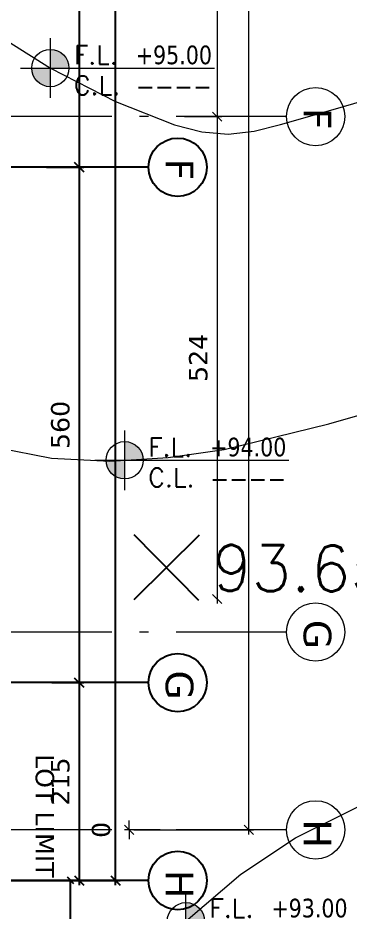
# Model space of a CAD drawing. Header units: inches. Extents: x -48 to 777, y -156 to 510.
# Drawn here: x 610.21 to 613.82, y 226.36 to 236.08 of the extents above; entities that cross this region are included whole.
import ezdxf
from ezdxf.enums import TextEntityAlignment as Align

# ---------------------------------------------------------------- set-up
doc = ezdxf.new("R2010")
doc.units = ezdxf.units.IN
doc.header["$MEASUREMENT"] = 0
doc.set_wipeout_variables(frame=1)
doc.linetypes.add('ACAD_ISO10W100', pattern=[18, 12, -3, 0, -3])
doc.linetypes.add('NUHA', pattern=[1.45, 0.75, -0.25, 0.2, -0.25])
doc.layers.get('Defpoints').update_dxf_attribs({"lineweight": 5})
for name, color, linetype, lineweight in [('A-ANNOTATION', 34, 'Continuous', 5), ('A-AXIS ST', 251, 'ACAD_ISO10W100', 5), ('A-DIM', 9, 'Continuous', 5), ('A-LEVELS', 139, 'Continuous', 20), ('A-LIMIT LOT', 235, 'ACAD_ISO10W100', 20), ('A-SIGNS1', 20, 'Continuous', 15), ('A-SIGNS2', 30, 'Continuous', 15), ('A-TEXT', 50, 'Continuous', 15), ('H-PILLARS', 61, 'Continuous', 5), ('str-col-dimension', 6, 'Continuous', 50)]:
    doc.layers.add(name, color=color, linetype=linetype, lineweight=lineweight)
doc.layers.add('HH-DARK GREY', color=7, linetype='Continuous', lineweight=5, true_color=0x404040)
doc.layers.add('pts pc', color=7, linetype='Continuous')
doc.layers.add('Str-Axes', color=8, linetype='Continuous')
doc.styles.add('2mm', font='simplex.shx', dxfattribs={"height": 0.5})
doc.styles.add('ROMAN', font='ROMANS.SHX')
doc.styles.add('ROMAND', font='verdana.ttf')
doc.styles.add('ROMANS', font='romans__.ttf', dxfattribs={"height": 0.14})
doc.dimstyles.new('M-1.100', dxfattribs={"dimtxt": 0.2, "dimasz": 0.1, "dimexe": 0.05, "dimexo": 0.05, "dimgap": 0.1, "dimtad": 1, "dimlfac": 100, "dimrnd": 0.5, "dimzin": 9, "dimdsep": 46, "dimtxsty": 'ROMAND', "dimblk": 'OBLIQUE', "dimcen": 1, "dimdle": 0.05, "dimclrd": 256, "dimclre": 256, "dimclrt": 2, "dimadec": 0, "dimazin": 0, "dimtfac": 0.666667, "dimtmove": 2, "dimatfit": 3, "dimfxl": 0.04, "dimtolj": 1, "dimtzin": 5, "dimlwd": -1, "dimlwe": -1, "dimarcsym": 0})
doc.dimstyles.new('structure', dxfattribs={"dimtxt": 0.1, "dimasz": 0.07, "dimexe": 0.18, "dimexo": 1, "dimgap": 0.05, "dimtad": 1, "dimdec": 1, "dimlfac": 100, "dimrnd": 0.5, "dimdsep": 46, "dimtxsty": 'ROMAN', "dimblk1": 'OBLIQUE', "dimblk2": 'OBLIQUE', "dimsah": 1, "dimcen": 0.009, "dimse1": 1, "dimse2": 1, "dimclrd": 4, "dimclre": 9, "dimclrt": 1, "dimadec": 0, "dimazin": 0, "dimtfac": 0.066667, "dimtdec": 1, "dimtix": 1, "dimtmove": 2, "dimatfit": 3, "dimldrblk": 'OBLIQUE', "dimfxl": 0.18, "dimtolj": 1, "dimarcsym": 0})

# ---------------------------------------------------------------- blocks, each defined once
blk = doc.blocks.new('GXFHGCGFCD')
at = {"layer": 'A-SIGNS1', "linetype": 'NUHA'}
h = blk.add_hatch(color=256, dxfattribs=at)
h.paths.add_polyline_path([(90.3819, 61.3301), (90.3819, 61.1701), (90.5419, 61.1701, 0.414214)])
h.paths.add_polyline_path([(90.3819, 61.1701), (90.2219, 61.1701, 0.414214), (90.3819, 61.0101)])
at = {"layer": 'A-SIGNS1'}
for p, q in [((90.3819, 60.9141), (90.3819, 61.4261)), ((90.1259, 61.1701), (91.7898, 61.1701))]:
    blk.add_line(p, q, dxfattribs=at)
blk.add_circle((90.3819, 61.1701), 0.16, dxfattribs=at)
blk = doc.blocks.new('DGXFHXFGDFD')
at = {"layer": 'A-SIGNS1'}
blk.add_blockref('GXFHGCGFCD', (0, 0), dxfattribs=at)
at = {"layer": 'A-SIGNS2', "linetype": 'NUHA', "style": 'ROMANS'}
for s, p in [('F.L.', (90.5835, 61.2031)), ('C.L.', (90.5835, 60.9413))]:
    blk.add_text(s, height=0.16, dxfattribs=at).set_placement(p)
at = {"layer": 'A-SIGNS2', "style": 'ROMANS', "width": 0.910135, "flags": 4}
for tag, p, p2 in [('NIV.FINI', (91.1159, 61.2031), (91.7898, 61.2031)), ('NIV.BETON', (91.1159, 60.9413), (91.7898, 60.9413))]:
    blk.add_attdef(tag, text='', height=0.16, dxfattribs=at).set_placement(p, p2, align=Align.FIT)
blk = doc.blocks.new('LOT 688  TOPOGRAPHIC PLAN')
at = {"layer": 'A-LEVELS', "color": 209, "linetype": 'Continuous'}
blk.add_lwpolyline([(-315970.24124, -27919.61821), (-315969.59667, -27920.12754), (-315968.88848, -27920.57379), (-315968.18141, -27920.93593), (-315967.53711, -27921.19153), (-315967.24194, -27921.26538), (-315966.95573, -27921.29099), (-315966.67132, -27921.2602), (-315966.3837, -27921.18526), (-315965.78578, -27921.01778), (-315965.50124, -27920.93213)], dxfattribs=at)
at = {"layer": 'A-LEVELS', "linetype": 'Continuous'}
for points in [[(-315969.47057, -27924.69569), (-315968.87465, -27924.81334), (-315968.24322, -27924.84429), (-315967.60816, -27924.80633), (-315966.99891, -27924.71692), (-315965.86111, -27924.43959), (-315963.64868, -27923.80732)], [(-315967.41388, -27929.84415), (-315966.815, -27929.33098), (-315966.22398, -27928.93818), (-315965.07657, -27928.37038)]]:
    blk.add_lwpolyline(points, dxfattribs=at)
at = {"layer": 'pts pc', "linetype": 'Continuous'}
for points in [[(-315967.27047, -27925.65031), (-315967.98125, -27926.35351)], [(-315967.27426, -27926.3573), (-315967.97746, -27925.64652)]]:
    blk.add_lwpolyline(points, dxfattribs=at)
at = {"layer": 'pts pc', "color": 1, "insert": (-315967.12452, -27925.7546), "char_height": 0.5, "width": 3.0714286, "attachment_point": 1, "rotation": 359.692852, "style": '2mm'}
blk.add_mtext('\\Fsimplex.shx;\\W1.0000000000;\\T1.0000000000;\\o\\l93.652', dxfattribs=at)
at = {"linetype": 'Continuous'}
blk.add_wipeout([(-315996.80172, -27893.57917), (-315969.32038, -27896.23659), (-315969.32038, -27930.53073), (-315964.08799, -27936.87852), (-315964.6636, -27941.43051), (-315970.22923, -27937.16678), (-315985.1164, -27950.2257)], dxfattribs=at).dxf.layer = 'A-LIMIT LOT'
at = {"layer": 'A-SIGNS1'}
ref = blk.add_blockref('DGXFHXFGDFD', (-316083.42038, -27998.08855), dxfattribs=dict(at, xscale=1.267200000000003, yscale=1.267200000000003, zscale=1.267200000000003))
ref.add_attrib('NIV.FINI', '+95.00', dxfattribs={"layer": 'A-SIGNS2', "height": 0.202752, "style": 'ROMAND', "width": 0.797031}).set_placement((-315967.95836, -27920.53194), (-315967.1304, -27920.53194), align=Align.FIT)
ref.add_attrib('NIV.BETON', '----', dxfattribs={"layer": 'A-SIGNS2', "height": 0.202752, "style": 'ROMAND', "width": 1.634557}).set_placement((-315967.95836, -27920.86371), (-315967.1304, -27920.86371), align=Align.FIT)
ref = blk.add_blockref('DGXFHXFGDFD', (-316082.61192, -28002.3493), dxfattribs=dict(at, xscale=1.267200000000003, yscale=1.267200000000003, zscale=1.267200000000003))
ref.add_attrib('NIV.FINI', '+94.00', dxfattribs={"layer": 'A-SIGNS2', "height": 0.202752, "style": 'ROMAND', "width": 0.797031}).set_placement((-315967.1499, -27924.79269), (-315966.32194, -27924.79269), align=Align.FIT)
ref.add_attrib('NIV.BETON', '----', dxfattribs={"layer": 'A-SIGNS2', "height": 0.202752, "style": 'ROMAND', "width": 1.634557}).set_placement((-315967.1499, -27925.12445), (-315966.32194, -27925.12445), align=Align.FIT)
ref = blk.add_blockref('DGXFHXFGDFD', (-316081.94578, -28007.35891), dxfattribs=dict(at, xscale=1.267200000000003, yscale=1.267200000000003, zscale=1.267200000000003))
ref.add_attrib('NIV.FINI', '+93.00', dxfattribs={"layer": 'A-SIGNS2', "height": 0.202752, "style": 'ROMAND', "width": 0.797031}).set_placement((-315966.48376, -27929.80229), (-315965.65579, -27929.80229), align=Align.FIT)
ref.add_attrib('NIV.BETON', '----', dxfattribs={"layer": 'A-SIGNS2', "height": 0.202752, "style": 'ROMAND', "width": 1.634557}).set_placement((-315966.48376, -27930.13406), (-315965.65579, -27930.13406), align=Align.FIT)
at = {"layer": 'A-TEXT', "insert": (-315968.84803, -27928.02741, 93), "char_height": 0.2, "width": 7.1807633, "attachment_point": 1, "rotation": 270, "style": 'ROMAND'}
blk.add_mtext('LOT LIMIT', dxfattribs=at)
blk = doc.blocks.new('_Oblique')
at = {"color": 0, "linetype": 'ByBlock', "lineweight": -2}
blk.add_line((-0.5, -0.5), (0.5, 0.5), dxfattribs=at)
blk = doc.blocks.new('*D1451')
at = {"layer": 'A-DIM', "transparency": 16777216}
for p, q in [((612.0179, 240.4069), (612.4227, 240.4069)), ((612.3727, 240.4569), (612.3727, 234.9569)), ((612.0179, 235.0069), (612.4227, 235.0069))]:
    blk.add_line(p, q, dxfattribs=at)
at = {"layer": 'Defpoints', "color": 0, "transparency": 16777216}
for p in [(611.9679, 240.4069), (611.9679, 235.0069), (612.3727, 235.0069)]:
    blk.add_point(p, dxfattribs=at)
at = {"layer": 'A-DIM', "transparency": 16777216, "xscale": 0.1, "yscale": 0.1, "zscale": 0.1}
for p, rotation in [((612.3727, 240.4069), 90), ((612.3727, 235.0069), 270)]:
    blk.add_blockref('_Oblique', p, dxfattribs=dict(at, rotation=rotation))
at = {"layer": 'A-DIM', "color": 2, "transparency": 16777216, "insert": (612.1686, 237.7069), "char_height": 0.2, "attachment_point": 5, "rotation": 90, "style": 'ROMAND'}
blk.add_mtext('\\A1;540', dxfattribs=at)
blk = doc.blocks.new('*D1452')
at = {"layer": 'A-DIM', "transparency": 16777216}
for p, q in [((612.3727, 235.0569), (612.3727, 229.7148)), ((612.0179, 235.0069), (612.4227, 235.0069))]:
    blk.add_line(p, q, dxfattribs=at)
at = {"layer": 'Defpoints', "color": 0, "transparency": 16777216}
for p in [(611.9679, 235.0069), (612.3727, 229.7648), (612.3727, 229.7648)]:
    blk.add_point(p, dxfattribs=at)
at = {"layer": 'A-DIM', "transparency": 16777216, "xscale": 0.1, "yscale": 0.1, "zscale": 0.1}
for p, rotation in [((612.3727, 235.0069), 90), ((612.3727, 229.7648), 270)]:
    blk.add_blockref('_Oblique', p, dxfattribs=dict(at, rotation=rotation))
at = {"layer": 'A-DIM', "color": 2, "transparency": 16777216, "insert": (612.1685, 232.3858), "char_height": 0.2, "attachment_point": 5, "rotation": 90, "style": 'ROMAND'}
blk.add_mtext('\\A1;524', dxfattribs=at)
blk = doc.blocks.new('*D1453')
at = {"layer": 'A-DIM', "transparency": 16777216}
for p, q in [((611.4154, 227.2569), (611.4154, 227.3569)), ((611.7525, 227.2569), (611.3654, 227.2569)), ((611.4154, 227.2569), (611.4154, 227.1569))]:
    blk.add_line(p, q, dxfattribs=at)
at = {"layer": 'Defpoints', "color": 0, "transparency": 16777216}
for p in [(611.4154, 227.2569), (611.4154, 227.2569), (611.8025, 227.2569)]:
    blk.add_point(p, dxfattribs=at)
at = {"layer": 'A-DIM', "transparency": 16777216, "xscale": 0.1, "yscale": 0.1, "zscale": 0.1}
for rotation in [90, 270]:
    blk.add_blockref('_Oblique', (611.4154, 227.2569), dxfattribs=dict(at, rotation=rotation))
at = {"layer": 'A-DIM', "color": 2, "transparency": 16777216, "insert": (611.1113, 227.2569), "char_height": 0.2, "attachment_point": 5, "rotation": 90, "style": 'ROMAND'}
blk.add_mtext('\\A1;0', dxfattribs=at)
blk = doc.blocks.new('*D1454')
at = {"layer": 'A-DIM', "transparency": 16777216}
for p, q in [((612.1737, 254.6083), (612.7668, 254.6083)), ((612.7168, 227.2069), (612.7168, 254.6583)), ((611.4654, 227.2569), (612.7668, 227.2569))]:
    blk.add_line(p, q, dxfattribs=at)
at = {"layer": 'Defpoints', "color": 0, "transparency": 16777216}
for p in [(612.1237, 254.6083), (612.7168, 254.6083), (611.4154, 227.2569)]:
    blk.add_point(p, dxfattribs=at)
at = {"layer": 'A-DIM', "transparency": 16777216, "xscale": 0.1, "yscale": 0.1, "zscale": 0.1}
for p, rotation in [((612.7168, 254.6083), 90), ((612.7168, 227.2569), 270)]:
    blk.add_blockref('_Oblique', p, dxfattribs=dict(at, rotation=rotation))
at = {"layer": 'A-DIM', "color": 2, "transparency": 16777216, "insert": (612.5126, 240.9326), "char_height": 0.2, "attachment_point": 5, "rotation": 90, "style": 'ROMAND'}
blk.add_mtext('\\A1;2735', dxfattribs=at)
blk = doc.blocks.new('*D1464')
at = {"layer": 'Defpoints', "color": 0, "transparency": 16777216}
for p in [(610.674, 254.0583), (611.267, 254.0583), (610.0013, 226.7069)]:
    blk.add_point(p, dxfattribs=at)
at = {"layer": 'Str-Axes', "transparency": 16777216}
for p, q in [((611.267, 226.6569), (611.267, 254.1083)), ((610.724, 254.0583), (611.317, 254.0583)), ((610.0513, 226.7069), (611.317, 226.7069))]:
    blk.add_line(p, q, dxfattribs=at)
at = {"layer": 'Str-Axes', "transparency": 16777216, "xscale": 0.1, "yscale": 0.1, "zscale": 0.1}
for p, rotation in [((611.267, 254.0583), 90), ((611.267, 226.7069), 270)]:
    blk.add_blockref('_Oblique', p, dxfattribs=dict(at, rotation=rotation))
at = {"layer": 'Str-Axes', "color": 2, "transparency": 16777216, "insert": (611.0629, 240.3826), "char_height": 0.2, "attachment_point": 5, "rotation": 90, "style": 'ROMAND'}
blk.add_mtext('\\A1;2735', dxfattribs=at)
blk = doc.blocks.new('*D1465')
at = {"layer": 'Defpoints', "color": 0, "transparency": 16777216}
for p in [(610.4677, 239.8569), (610.4677, 234.4569), (610.8725, 234.4569)]:
    blk.add_point(p, dxfattribs=at)
at = {"layer": 'Str-Axes', "transparency": 16777216}
for p, q in [((610.8725, 239.9069), (610.8725, 234.4069)), ((610.5177, 239.8569), (610.9225, 239.8569)), ((610.5177, 234.4569), (610.9225, 234.4569))]:
    blk.add_line(p, q, dxfattribs=at)
at = {"layer": 'Str-Axes', "transparency": 16777216, "xscale": 0.1, "yscale": 0.1, "zscale": 0.1}
for p, rotation in [((610.8725, 239.8569), 90), ((610.8725, 234.4569), 270)]:
    blk.add_blockref('_Oblique', p, dxfattribs=dict(at, rotation=rotation))
at = {"layer": 'Str-Axes', "color": 2, "transparency": 16777216, "insert": (610.6684, 237.1569), "char_height": 0.2, "attachment_point": 5, "rotation": 90, "style": 'ROMAND'}
blk.add_mtext('\\A1;540', dxfattribs=at)
blk = doc.blocks.new('*D1469')
at = {"layer": 'Defpoints', "color": 0, "transparency": 16777216}
for p in [(610.526, 234.4569), (610.8725, 228.8569), (610.9001, 228.8569)]:
    blk.add_point(p, dxfattribs=at)
at = {"layer": 'Str-Axes', "transparency": 16777216}
for p, q in [((610.8725, 234.5069), (610.8725, 228.8069)), ((610.576, 234.4569), (610.9225, 234.4569)), ((610.8501, 228.8569), (610.8225, 228.8569))]:
    blk.add_line(p, q, dxfattribs=at)
at = {"layer": 'Str-Axes', "transparency": 16777216, "xscale": 0.1, "yscale": 0.1, "zscale": 0.1}
for p, rotation in [((610.8725, 234.4569), 90), ((610.8725, 228.8569), 270)]:
    blk.add_blockref('_Oblique', p, dxfattribs=dict(at, rotation=rotation))
at = {"layer": 'Str-Axes', "color": 2, "transparency": 16777216, "insert": (610.6684, 231.6569), "char_height": 0.2, "attachment_point": 5, "rotation": 90, "style": 'ROMAND'}
blk.add_mtext('\\A1;560', dxfattribs=at)
blk = doc.blocks.new('*D1521')
at = {"layer": 'Defpoints', "color": 0, "transparency": 16777216}
for p in [(610.526, 228.8569), (610.6696, 226.7069), (610.8725, 226.7069)]:
    blk.add_point(p, dxfattribs=at)
at = {"layer": 'Str-Axes', "transparency": 16777216}
for p, q in [((610.576, 228.8569), (610.9225, 228.8569)), ((610.8725, 228.9069), (610.8725, 226.6569)), ((610.7196, 226.7069), (610.9225, 226.7069))]:
    blk.add_line(p, q, dxfattribs=at)
at = {"layer": 'Str-Axes', "transparency": 16777216, "xscale": 0.1, "yscale": 0.1, "zscale": 0.1}
for p, rotation in [((610.8725, 228.8569), 90), ((610.8725, 226.7069), 270)]:
    blk.add_blockref('_Oblique', p, dxfattribs=dict(at, rotation=rotation))
at = {"layer": 'Str-Axes', "color": 2, "transparency": 16777216, "insert": (610.6683, 227.7819), "char_height": 0.2, "attachment_point": 5, "rotation": 90, "style": 'ROMAND'}
blk.add_mtext('\\A1;215', dxfattribs=at)
blk = doc.blocks.new('*D2007')
at = {"layer": 'Defpoints', "color": 0, "transparency": 16777216}
for p in [(610.7796, 226.7069), (610.7796, 226.7069), (610.7796, 224.7069)]:
    blk.add_point(p, dxfattribs=at)
at = {"layer": 'str-col-dimension', "color": 4, "lineweight": -2, "transparency": 16777216}
blk.add_line((610.7796, 224.7069), (610.7796, 226.7069), dxfattribs=at)
at = {"layer": 'str-col-dimension', "color": 4, "lineweight": -2, "transparency": 16777216, "xscale": 0.07, "yscale": 0.07, "zscale": 0.07}
for p, rotation in [((610.7796, 226.7069), 90), ((610.7796, 224.7069), 270)]:
    blk.add_blockref('_Oblique', p, dxfattribs=dict(at, rotation=rotation))
at = {"layer": 'str-col-dimension', "color": 1, "transparency": 16777216, "insert": (610.6796, 225.7069), "char_height": 0.1, "attachment_point": 5, "rotation": 90, "style": 'ROMAN'}
blk.add_mtext('\\A1;200', dxfattribs=at)

msp = doc.modelspace()

# ---------------------------------------------------------------- block references
at = {"layer": 'A-TEXT'}
msp.add_blockref('LOT 688  TOPOGRAPHIC PLAN', (316579.44716, 28156.10823), dxfattribs=at)

# ---------------------------------------------------------------- next in the draw order: hatches: boundary and pattern name
at = {"layer": 'H-PILLARS'}
h = msp.add_hatch(dxfattribs=at)
h.set_pattern_fill('ANSI31', color=256, scale=0.2, angle=90)
h.set_pattern_definition([(135, (-143.491753, -76.210882), (-0.0176776695, -0.0176776695), [])])
edge = h.paths.add_edge_path()
edge.add_line((600.92678, 228.60688), (600.92678, 228.15688))
edge.add_arc((604.37678, 228.15688), 3.45, 180, 270)
edge.add_line((604.37678, 224.70688), (610.77962, 224.70688))
edge.add_line((610.77962, 224.70688), (610.07678, 225.55955))
edge.add_line((610.07678, 225.55955), (610.07678, 259.87647))
edge.add_line((610.07678, 259.87647), (609.87678, 259.89581))
edge.add_line((609.87678, 259.89581), (609.87678, 225.48774))
edge.add_line((609.87678, 225.48774), (610.35557, 224.90688))
edge.add_line((610.35557, 224.90688), (604.37678, 224.90688))
edge.add_arc((604.37678, 228.15688), 3.25, 180, 270, ccw=False)
edge.add_line((601.12678, 228.15688), (601.12678, 228.60688))
edge.add_line((601.12678, 228.60688), (600.92678, 228.60688))
at = {"layer": 'HH-DARK GREY'}
h = msp.add_hatch(dxfattribs=at)
h.set_pattern_fill('EARTH', color=256, scale=2)
h.set_pattern_definition([(0, (-242.49175, -75.7109), (0.5, 0.5), [0.5, -0.5]), (0, (-242.49175, -75.5234), (0.5, 0.5), [0.5, -0.5]), (0, (-242.49175, -75.3359), (0.5, 0.5), [0.5, -0.5]), (90, (-242.42925, -75.2734), (-0.5, 0.5), [0.5, -0.5]), (90, (-242.24175, -75.2734), (-0.5, 0.5), [0.5, -0.5]), (90, (-242.05425, -75.2734), (-0.5, 0.5), [0.5, -0.5])])
edge = h.paths.add_edge_path()
edge.add_line((589.47678, 254.05845), (589.47678, 247.30845))
edge.add_line((589.47678, 247.30845), (589.97678, 247.30845))
edge.add_line((589.97678, 247.30845), (589.97678, 242.05688))
edge.add_line((589.97678, 242.05688), (592.77678, 242.05688))
edge.add_line((592.77678, 242.05688), (592.77678, 228.60688))
edge.add_line((592.77678, 228.60688), (597.22678, 228.60688))
edge.add_line((597.22678, 228.60688), (597.22678, 224.90688))
edge.add_line((597.22678, 224.90688), (590.66159, 224.90688))
edge.add_line((590.66159, 224.90688), (582.9059, 262.50387))
edge.add_line((582.9059, 262.50387), (609.87678, 259.89581))
edge.add_line((609.87678, 259.89581), (609.87678, 225.48774))
edge.add_line((609.87678, 225.48774), (610.35557, 224.90688))
edge.add_line((610.35557, 224.90688), (604.37678, 224.90688))
edge.add_arc((604.37678, 228.15688), 3.25, 180, 270, ccw=False)
edge.add_line((601.12678, 228.15688), (601.12678, 228.60688))
edge.add_line((601.12678, 228.60688), (605.57678, 228.60688))
edge.add_line((605.57678, 228.60688), (605.57678, 242.05688))
edge.add_line((605.57678, 242.05688), (607.12678, 242.05688))
edge.add_line((607.12678, 242.05688), (607.12678, 246.60861))
edge.add_line((607.12678, 246.60861), (605.42678, 246.60861))
edge.add_line((605.42678, 246.60861), (605.4268, 253.65849))
edge.add_line((605.4268, 253.65849), (606.67686, 253.65849))
edge.add_line((606.67686, 253.65849), (606.6768, 257.80831))
edge.add_line((606.6768, 257.80831), (589.47678, 257.80848))
edge.add_line((589.47678, 257.80848), (589.47671, 254.08973))
edge.add_line((589.47671, 254.08973), (589.47678, 254.05845))

# ---------------------------------------------------------------- next in the draw order: linework, layer by layer
at = {"layer": 'A-ANNOTATION', "linetype": 'Continuous'}
for centre in [(613.44401, 235.00688), (613.44401, 229.40688), (613.44401, 227.25688)]:
    msp.add_circle(centre, 0.31723, dxfattribs=at)
at = {"layer": 'A-AXIS ST', "ltscale": 0.1}
for p, q in [((613.12678, 235.00688), (583.32678, 235.00688)), ((613.12678, 229.40688), (583.32678, 229.40688)), ((613.12678, 227.25688), (583.32678, 227.25688))]:
    msp.add_line(p, q, dxfattribs=at)
at = {"layer": 'Str-Axes', "ltscale": 0.1}
for p, q in [((611.62657, 234.45688), (583.32678, 234.45688)), ((611.62657, 228.85688), (583.32678, 228.85688)), ((611.62657, 226.70688), (583.32678, 226.70688))]:
    msp.add_line(p, q, dxfattribs=at)
at = {"layer": 'Str-Axes', "linetype": 'Continuous'}
for centre in [(611.94381, 234.45688), (611.94381, 228.85688), (611.94381, 226.70688)]:
    msp.add_circle(centre, 0.31723, dxfattribs=at)

# ---------------------------------------------------------------- next in the draw order: texts
at = {"layer": 'A-ANNOTATION', "char_height": 0.3, "width": 5.0170833, "attachment_point": 1, "rotation": 270, "style": 'ROMAND'}
for s, insert in [('\\pi2.4127;F', (613.61395, 237.51421)), ('\\pi2.3749;G', (613.61395, 231.91421)), ('\\pi2.3938;H', (613.61395, 229.76421))]:
    msp.add_mtext(s, dxfattribs=dict(at, insert=insert))
at = {"layer": 'Str-Axes', "char_height": 0.3, "width": 5.0170833, "attachment_point": 1, "rotation": 270, "style": 'ROMAND'}
for s, insert in [('\\pi2.4127;F', (612.11375, 236.96421)), ('\\pi2.3749;G', (612.11375, 231.36421)), ('\\pi2.3938;H', (612.11375, 229.21421))]:
    msp.add_mtext(s, dxfattribs=dict(at, insert=insert))

# ---------------------------------------------------------------- next in the draw order: dimensions: what is measured, and where the dimension line sits
at = {"layer": 'A-DIM'}
for base, p1, p2, picture, middle in [((612.71675, 254.60831), (611.41535, 227.25688), (612.12372, 254.60831), '*D1454', (612.51259, 240.9326)), ((612.37265, 235.00688), (611.9679, 240.40688), (611.9679, 235.00688), '*D1451', (612.16856, 237.70688)), ((612.37265, 229.7648), (611.9679, 235.00688), (612.37265, 229.7648), '*D1452', (612.16849, 232.38584)), ((611.4153521574, 227.2568841633), (611.8025194682, 227.2568841633), (611.4153521574, 227.2568841633), '*D1453', (611.1112554482, 227.2568841633))]:
    dim = msp.add_linear_dim(base=base, p1=p1, p2=p2, angle=90, dimstyle='M-1.100', dxfattribs=at)
    dim.commit()
    dim.dimension.update_dxf_attribs({"geometry": picture, "text_midpoint": middle})
at = {"layer": 'Str-Axes'}
for base, p1, p2, picture, middle in [((611.26705, 254.05831), (610.00131, 226.70688), (610.67401, 254.05831), '*D1464', (611.06288, 240.3826)), ((610.87245, 234.45688), (610.4677, 239.85688), (610.4677, 234.45688), '*D1465', (610.66835, 237.15688)), ((610.87245, 228.85688), (610.52604, 234.45688), (610.90009, 228.85688), '*D1469', (610.66835, 231.65688)), ((610.87245, 226.70688), (610.52604, 228.85688), (610.66965, 226.70688), '*D1521', (610.66829, 227.78188))]:
    dim = msp.add_linear_dim(base=base, p1=p1, p2=p2, angle=90, dimstyle='M-1.100', dxfattribs=at)
    dim.commit()
    dim.dimension.update_dxf_attribs({"geometry": picture, "text_midpoint": middle})
at = {"layer": 'str-col-dimension'}
dim = msp.add_aligned_dim(p1=(610.77962, 224.70688), p2=(610.77962, 226.70688), distance=0, dimstyle='structure', override={"dimfxl": 0.04}, dxfattribs=at)
dim.commit()
dim.dimension.update_dxf_attribs({"geometry": '*D2007', "text_midpoint": (610.67962, 225.70688)})

doc.saveas('drawing.dxf')
